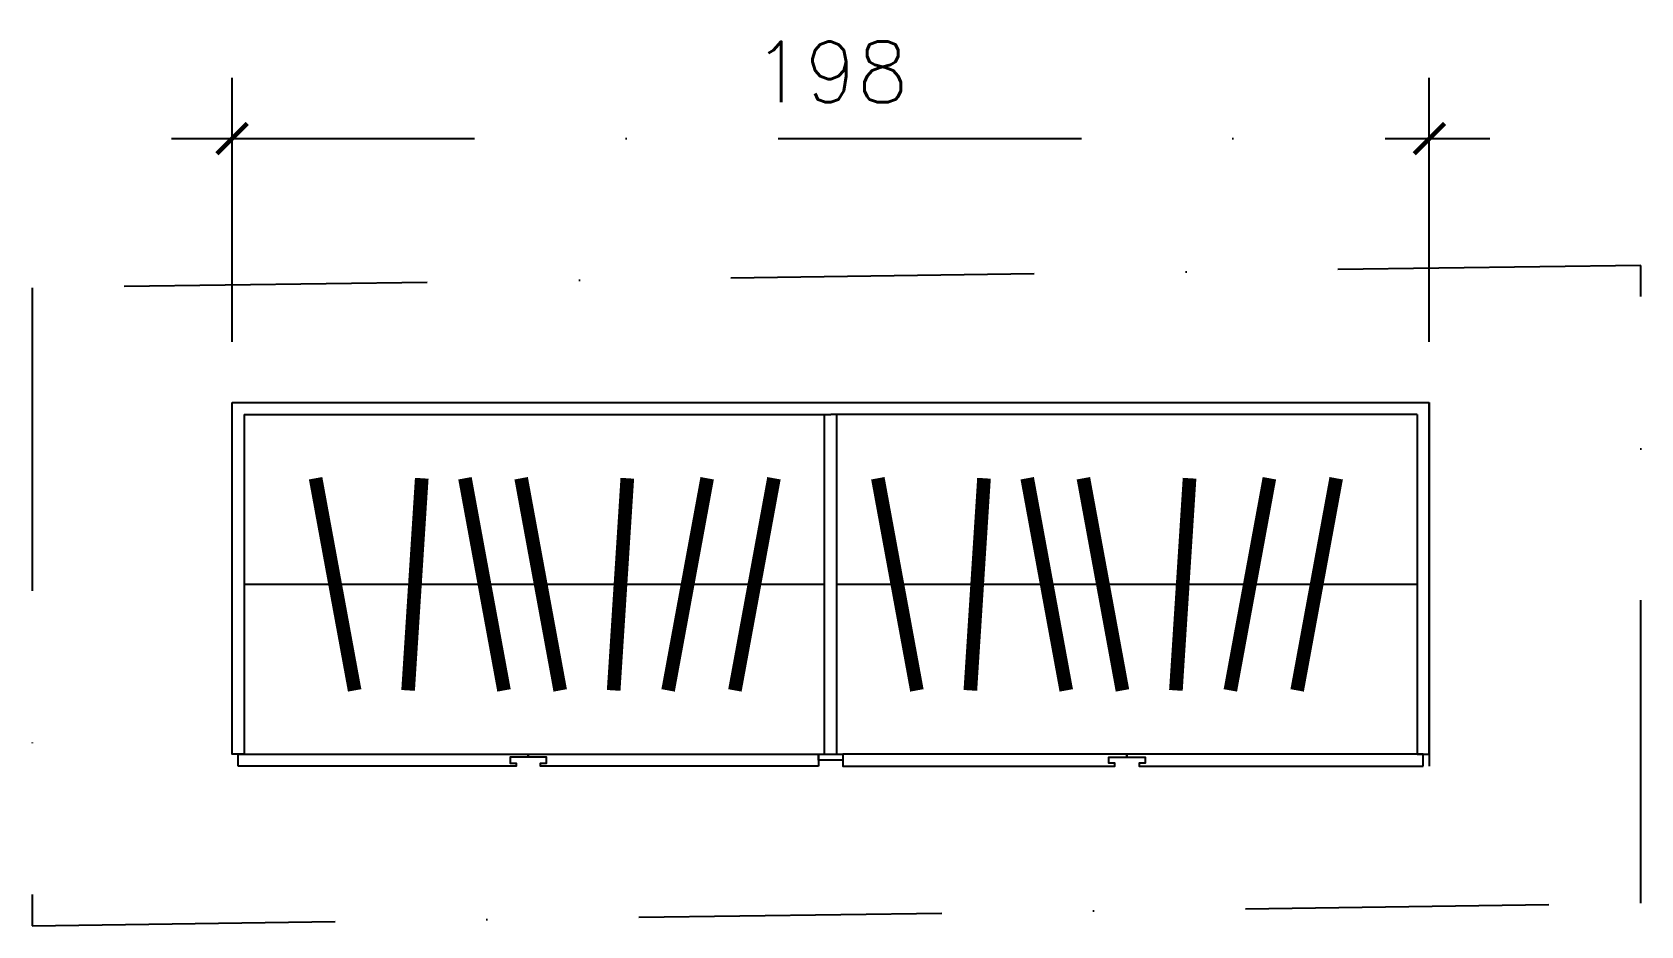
# Model space of a CAD drawing. Header units: centimetres. Extents: x -1287 to 4833, y -4090 to 0.
# Drawn here: x 1528.2 to 1793.6, y -1905.5 to -1758.1 of the extents above; entities that cross this region are included whole.
import ezdxf

# ---------------------------------------------------------------- set-up
doc = ezdxf.new("R2010")
doc.units = ezdxf.units.CM
doc.header["$LTSCALE"] = 100
doc.header["$MEASUREMENT"] = 0
doc.linetypes.add('DASHDOT', pattern=[1, 0.5, -0.25, 0, -0.25])
for name, color, linetype in [('CAB', 1, 'Continuous'), ('CABINET', 4, 'Continuous'), ('PLASTER', 8, 'Continuous'), ('SECTION LINE', 6, 'DASHDOT')]:
    doc.layers.add(name, color=color, linetype=linetype)
doc.styles.add('ROMANS', font='romans')
doc.dimstyles.new('AS-17-100', dxfattribs={"dimtxt": 10, "dimasz": 5, "dimexe": 10, "dimexo": 10, "dimgap": 6, "dimtad": 1, "dimtoh": 1, "dimdec": 0, "dimdsep": 46, "dimtxsty": 'ROMANS', "dimblk1": 'ARCHTICK', "dimblk2": 'ARCHTICK', "dimsah": 1, "dimcen": 25, "dimdle": 10, "dimclrd": 1, "dimclre": 1, "dimclrt": 2, "dimadec": 0, "dimazin": 0, "dimtfac": 1, "dimtdec": 0, "dimtofl": 0, "dimtmove": 2, "dimatfit": 3, "dimldrblk": 'ARCHTICK', "dimfxl": 1, "dimtolj": 1, "dimtzin": 0, "dimarcsym": 0})

# ---------------------------------------------------------------- blocks, each defined once
blk = doc.blocks.new('A$C54b7ca24')
at = {"layer": 'CAB'}
for p, q in [((100.25, 60.5), (100.25, 4.5)), ((102.25, 60.5), (102.25, 4.5)), ((4.5, 4.5), (101.25, 4.5)), ((198, 4.5), (101.25, 4.5))]:
    blk.add_line(p, q, dxfattribs=at)
for points in [[(3.5, 62.5), (3.5, 60.5), (52.38, 60.5), (52.38, 61), (49.38, 61), (49.38, 62), (50.38, 62), (50.38, 62.5)], [(99.25, 60.5), (99.25, 62.5), (54.38, 62.5), (54.38, 62), (55.38, 62), (55.38, 61), (52.38, 61), (52.38, 60.5)], [(99.25, 61.5), (103.25, 61.5), (103.25, 60.5), (99.25, 60.5)], [(103.25, 62.5), (149.13, 62.5), (149.13, 62), (148.13, 62), (148.13, 61), (151.13, 61), (151.13, 60.5), (103.25, 60.5)], [(199, 62.5), (199, 60.5), (151.13, 60.5), (151.13, 61), (154.13, 61), (154.13, 62), (153.13, 62), (153.13, 62.5)]]:
    blk.add_lwpolyline(points, close=True, dxfattribs=at)
for points in [[(4.5, 4.5), (4.5, 60.5), (2.5, 60.5), (2.5, 2.5)], [(198, 4.5), (198, 60.5), (200, 60.5), (200, 2.5)]]:
    blk.add_lwpolyline(points, dxfattribs=at)
at = {"layer": 'CAB', "const_width": 2.25}
for points in [[(17.86, 15), (24.3, 50)], [(17.86, 15), (24.3, 50)], [(28.88, 15), (35.32, 50)], [(42.05, 15), (44.3, 50)], [(59.56, 15), (53.12, 50)], [(68.83, 15), (62.39, 50)], [(75.96, 15), (78.21, 50)], [(93.47, 15), (87.03, 50)], [(110.61, 15), (117.05, 50)], [(110.61, 15), (117.05, 50)], [(121.63, 15), (128.07, 50)], [(134.8, 15), (137.05, 50)], [(152.31, 15), (145.87, 50)], [(161.58, 15), (155.14, 50)], [(168.71, 15), (170.96, 50)], [(186.22, 15), (179.78, 50)]]:
    blk.add_lwpolyline(points, dxfattribs=at)
at = {"layer": 'CABINET'}
for points in [[(100.25, 32.5), (4.5, 32.5)], [(198, 32.5), (102.25, 32.5)]]:
    blk.add_lwpolyline(points, dxfattribs=at)
at = {"layer": 'PLASTER'}
for p, q in [((2.5, 2.5), (2.5, 62.5)), ((200, 2.5), (2.5, 2.5))]:
    blk.add_line(p, q, dxfattribs=at)
blk = doc.blocks.new('_ARCHTICK')
at = {"color": 0, "linetype": 'ByBlock', "const_width": 0.15}
blk.add_lwpolyline([(-0.5, -0.5), (0.5, 0.5)], dxfattribs=at)
blk = doc.blocks.new('*D338')
at = {"layer": 'Defpoints', "color": 0, "transparency": 16777216}
for p in [(1758.72, -1775.66), (1561.22, -1819.2), (1758.72, -1819.2)]:
    blk.add_point(p, dxfattribs=at)
at = {"layer": 'SECTION LINE', "color": 1, "lineweight": -2, "transparency": 16777216}
for p, q in [((1561.22, -1809.2), (1561.22, -1765.66)), ((1758.72, -1809.2), (1758.72, -1765.66)), ((1551.22, -1775.66), (1768.72, -1775.66))]:
    blk.add_line(p, q, dxfattribs=at)
at = {"layer": 'SECTION LINE', "color": 1, "lineweight": -2, "transparency": 16777216, "xscale": 5, "yscale": 5, "zscale": 5, "rotation": 180}
blk.add_blockref('_ARCHTICK', (1561.22, -1775.66), dxfattribs=at)
at = {"layer": 'SECTION LINE', "color": 1, "lineweight": -2, "transparency": 16777216, "xscale": 5, "yscale": 5, "zscale": 5}
blk.add_blockref('_ARCHTICK', (1758.72, -1775.66), dxfattribs=at)
at = {"layer": 'SECTION LINE', "color": 2, "transparency": 16777216, "insert": (1659.97, -1764.66), "char_height": 10, "attachment_point": 5, "style": 'ROMANS'}
blk.add_mtext('\\A1;198', dxfattribs=at)

msp = doc.modelspace()

# ---------------------------------------------------------------- linework, layer by layer
at = {"layer": 'SECTION LINE'}
msp.add_lwpolyline([(1793.61, -1796.58), (1528.24, -1800.3), (1528.24, -1905.54), (1793.61, -1901.82)], close=True, dxfattribs=at)

# ---------------------------------------------------------------- block references
at = {"layer": 'SECTION LINE', "rotation": 180}
msp.add_blockref('A$C54b7ca24', (1761.22, -1816.7), dxfattribs=at)

# ---------------------------------------------------------------- dimensions: what is measured, and where the dimension line sits
at = {"layer": 'SECTION LINE'}
dim = msp.add_linear_dim(base=(1758.71562725, -1775.6628809), p1=(1561.21562725, -1819.20225776), p2=(1758.71562725, -1819.20225776), dimstyle='AS-17-100', dxfattribs=at)
dim.commit()
dim.dimension.update_dxf_attribs({"geometry": '*D338', "text_midpoint": (1659.96562725, -1764.6628809)})

doc.saveas('drawing.dxf')
